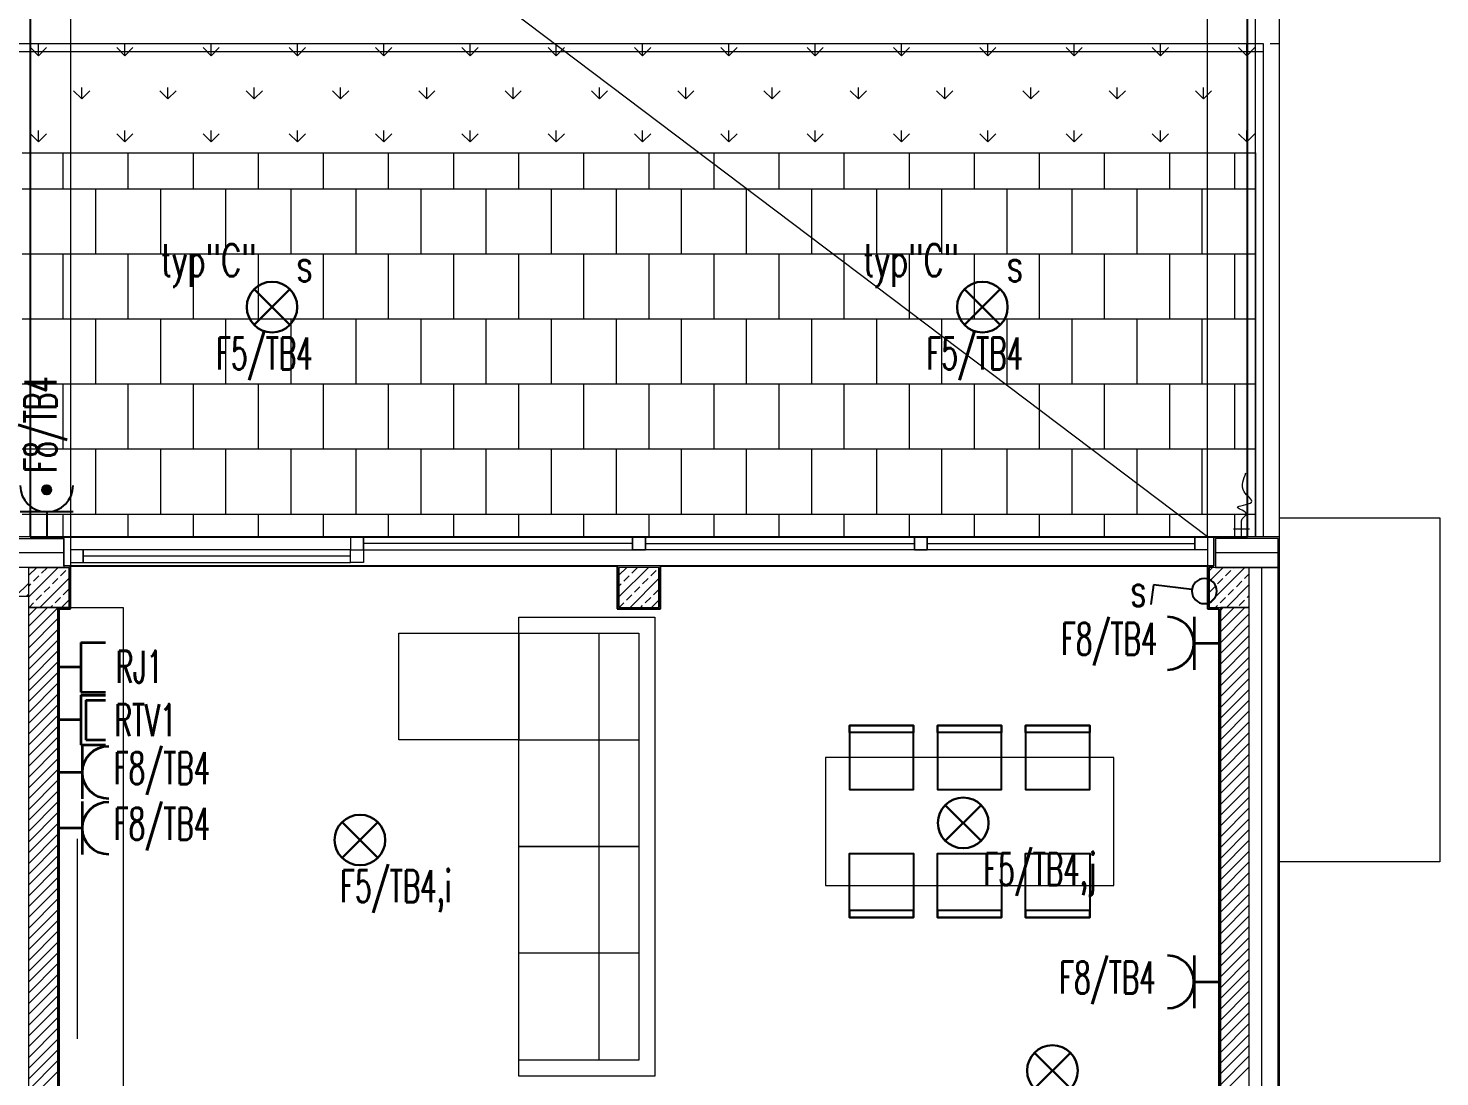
# Model space of a CAD drawing. Header units: millimetres. Extents: x 1780 to 154263, y -7240 to 17216.
# Drawn here: x 72436 to 73318, y 3969 to 4624 of the extents above; entities that cross this region are included whole.
import ezdxf
from ezdxf.enums import TextEntityAlignment as Align

# ---------------------------------------------------------------- set-up
doc = ezdxf.new("R2010")
doc.units = ezdxf.units.MM
doc.linetypes.add('ACAD_ISO03W100', pattern=[30, 12, -18])
for name, color, linetype, lineweight in [('2d_SX_aranżacja niedrukowana', 191, 'Continuous', 5), ('2d_SX_gruba przekroje', 90, 'Continuous', 20), ('2d_SX_instalacje szkic - woda', 140, 'Continuous', 5), ('2d_SX_oznaczenia', 40, 'Continuous', 0), ('2d_SX_stolarka okienna', 5, 'Continuous', 5), ('2d_SX_szraf', 251, 'Continuous', 0), ('2d_SX_warstwy', 181, 'Continuous', 9), ('2d_SX_widok', 10, 'Continuous', 9)]:
    doc.layers.add(name, color=color, linetype=linetype, lineweight=lineweight)
doc.layers.add('2d_SX_powierzchnia', color=251, linetype='Continuous', plot=False)
doc.layers.add('2d_SX_PZT_50% pow biol czynna', color=7, linetype='Continuous', lineweight=9, true_color=0x328217)
doc.layers.add('2d_SX_rewizja 18 września', color=210, linetype='Continuous')
doc.layers.add('60 instalacje elektryka', color=10, linetype='Continuous')
doc.styles.add('OPIS', font='simplex.shx', dxfattribs={"width": 0.7, "height": 4})
doc.styles.add('superhelix light', font='')
doc.styles.get('superhelix light').set_extended_font_data('Bahnschrift Light')
doc.linetypes.add('ZIGZAG', pattern='A,0.00254,-5.08,[131,ltypeshp.shx,S=5.08,R=0,X=-5.08,Y=0],-10.16,[131,ltypeshp.shx,S=5.08,R=180,X=5.08,Y=0],-5.08', length=20.32254)

# ---------------------------------------------------------------- blocks, each defined once
blk = doc.blocks.new('PDKLD 1 A')
at = {"color": 8}
for points in [[(78181.45, -13603.7), (78181.45, -13643.7), (78221.45, -13643.7), (78221.45, -13603.7)], [(78221.45, -13603.7), (78221.45, -13608.14), (78181.45, -13608.14), (78181.45, -13603.7), (78181.45, -13603.7)], [(78236.45, -13603.7), (78236.45, -13643.7), (78276.45, -13643.7), (78276.45, -13603.7)], [(78276.45, -13603.7), (78276.45, -13608.14), (78236.45, -13608.14), (78236.45, -13603.7), (78236.45, -13603.7)], [(78291.45, -13603.7), (78291.45, -13643.7), (78331.45, -13643.7), (78331.45, -13603.7)], [(78331.45, -13603.7), (78331.45, -13608.14), (78291.45, -13608.14), (78291.45, -13603.7), (78291.45, -13603.7)], [(78181.45, -13723.7), (78181.45, -13683.7), (78221.45, -13683.7), (78221.45, -13723.7)], [(78236.45, -13723.7), (78236.45, -13683.7), (78276.45, -13683.7), (78276.45, -13723.7)], [(78291.45, -13723.7), (78291.45, -13683.7), (78331.45, -13683.7), (78331.45, -13723.7)], [(78221.45, -13723.7), (78221.45, -13719.25), (78181.45, -13719.25), (78181.45, -13723.7), (78181.45, -13723.7)], [(78276.45, -13723.7), (78276.45, -13719.25), (78236.45, -13719.25), (78236.45, -13723.7), (78236.45, -13723.7)], [(78331.45, -13723.7), (78331.45, -13719.25), (78291.45, -13719.25), (78291.45, -13723.7), (78291.45, -13723.7)]]:
    blk.add_lwpolyline(points, close=True, dxfattribs=at)
at = {"layer": '2d_SX_aranżacja niedrukowana', "color": 8}
for p, q in [((77688.02, -13938.96), (77688.02, -13529.96)), ((77688.02, -13529.96), (77728.02, -13529.96)), ((77728.02, -13529.96), (77728.02, -13938.96)), ((77975.02, -13822.71), (77975.02, -13536.05)), ((77975.02, -13536.05), (78060.02, -13536.05)), ((78060.02, -13536.05), (78060.02, -13822.71)), ((77900.02, -13612.71), (77900.02, -13546.05)), ((77900.02, -13546.05), (77975.02, -13546.05)), ((77975.02, -13546.05), (77975.02, -13612.71)), ((77975.02, -13546.05), (78025.02, -13546.05)), ((77975.02, -13679.38), (77975.02, -13546.05)), ((77975.02, -13546.05), (78050.02, -13546.05)), ((77975.02, -13812.71), (77975.02, -13546.05)), ((77975.02, -13546.05), (78050.02, -13546.05)), ((78025.02, -13546.05), (78025.02, -13812.71)), ((78050.02, -13546.05), (78050.02, -13679.38)), ((78050.02, -13546.05), (78050.02, -13812.71)), ((77975.02, -13612.71), (77900.02, -13612.71)), ((77975.02, -13679.38), (77975.02, -13612.71)), ((77975.02, -13612.71), (78050.02, -13612.71)), ((78050.02, -13612.71), (78050.02, -13679.38)), ((78346.45, -13623.7), (78166.45, -13623.7)), ((78166.45, -13623.7), (78166.45, -13703.7)), ((78346.45, -13703.7), (78346.45, -13623.7)), ((77699.26, -13674.52), (77699.26, -13799.41)), ((78050.02, -13679.38), (77975.02, -13679.38)), ((78050.02, -13679.38), (77975.02, -13679.38)), ((77975.02, -13746.05), (77975.02, -13679.38)), ((77975.02, -13679.38), (78050.02, -13679.38)), ((78050.02, -13679.38), (78050.02, -13746.05)), ((78166.45, -13703.7), (78346.45, -13703.7)), ((78050.02, -13746.05), (77975.02, -13746.05)), ((78050.02, -13812.71), (77975.02, -13812.71)), ((78060.02, -13822.71), (77975.02, -13822.71))]:
    blk.add_line(p, q, dxfattribs=at)
at = {"layer": '2d_SX_gruba przekroje', "color": 8}
for p, q in [((77691.02, -13485.96), (77608.02, -13485.96)), ((77691.02, -13503.96), (77691.02, -13485.96)), ((78450.02, -13485.96), (78409.02, -13485.96)), ((78409.02, -13485.96), (78409.02, -13503.96)), ((78450.02, -14276.96), (78450.02, -13485.96)), ((77691.02, -13503.96), (77695.02, -13503.96)), ((77695.02, -13503.96), (77695.02, -13530.96)), ((78063.52, -13503.96), (78036.52, -13503.96)), ((78036.52, -13503.96), (78036.52, -13530.96)), ((78063.52, -13530.96), (78063.52, -13503.96)), ((78409.02, -13503.96), (78405.02, -13503.96)), ((78405.02, -13503.96), (78405.02, -13530.96)), ((77695.02, -13530.96), (77688.02, -13530.96)), ((77688.02, -13530.96), (77688.02, -14219.96)), ((78036.52, -13530.96), (78063.52, -13530.96)), ((78405.02, -13530.96), (78412.02, -13530.96)), ((78412.02, -13530.96), (78412.02, -14238.96))]:
    blk.add_line(p, q, dxfattribs=at)
at = {"layer": '2d_SX_instalacje szkic - woda', "color": 8}
for p, q in [((78421.19, -13480.96), (78431.19, -13480.96)), ((78426.19, -13485.96), (78426.19, -13475.96))]:
    blk.add_line(p, q, dxfattribs=at)
at = {"layer": '2d_SX_instalacje szkic - woda', "color": 8, "start_tangent": (-0.020138, 0.999797), "end_tangent": (0.22984, 0.973228)}
blk.add_spline([(78426.19, -13475.96), (78429.25, -13471.58), (78423.74, -13467.59), (78432.42, -13464.29), (78427.87, -13457.68), (78428.84, -13445.98)], degree=3, dxfattribs=at)
at = {"layer": '2d_SX_powierzchnia', "color": 8}
for p, q in [((77670.02, -12899.96), (77670.02, -13485.96)), ((78430.02, -13485.96), (78430.02, -12899.96)), ((77670.02, -13485.96), (78430.02, -13485.96)), ((77695.02, -13530.96), (77695.02, -13503.96)), ((77695.02, -13503.96), (78036.52, -13503.96)), ((78036.52, -13503.96), (78036.52, -13530.96)), ((78063.52, -13530.96), (78063.52, -13503.96)), ((78063.52, -13503.96), (78405.02, -13503.96)), ((78405.02, -13503.96), (78405.02, -13530.96)), ((77688.02, -14218.96), (77688.02, -13530.96)), ((77688.02, -13530.96), (77695.02, -13530.96)), ((78036.52, -13530.96), (78063.52, -13530.96)), ((78405.02, -13530.96), (78412.02, -13530.96)), ((78412.02, -13530.96), (78412.02, -13874.96))]:
    blk.add_line(p, q, dxfattribs=at)
at = {"layer": '2d_SX_PZT_50% pow biol czynna', "color": 8}
for p, q in [((78435.02, -13245.96), (78435.02, -12894.96)), ((77665.02, -13245.96), (78435.02, -13245.96))]:
    blk.add_line(p, q, dxfattribs=at)
at = {"layer": '2d_SX_stolarka okienna', "color": 8}
for p, q in [((77691.02, -13503.96), (77691.02, -13485.96)), ((77691.02, -13485.96), (77695.02, -13485.96)), ((77691.02, -13485.96), (78409.02, -13485.96)), ((77691.02, -13503.96), (77691.02, -13485.96)), ((77695.02, -13485.96), (77695.02, -13503.96)), ((77878.02, -13485.96), (77870.02, -13485.96)), ((77870.02, -13485.96), (77870.02, -13493.96)), ((77878.02, -13493.96), (77878.02, -13485.96)), ((78046.02, -13485.96), (77878.02, -13485.96)), ((77878.02, -13485.96), (77878.02, -13493.96)), ((78046.02, -13489.96), (77878.02, -13489.96)), ((78046.02, -13493.96), (78046.02, -13485.96)), ((78046.02, -13485.96), (78054.02, -13485.96)), ((78046.02, -13493.96), (78046.02, -13485.96)), ((78054.02, -13485.96), (78046.02, -13485.96)), ((78046.02, -13485.96), (78046.02, -13493.96)), ((78054.02, -13485.96), (78054.02, -13493.96)), ((78054.02, -13493.96), (78054.02, -13485.96)), ((78054.02, -13493.96), (78054.02, -13485.96)), ((78054.02, -13485.96), (78222.02, -13485.96)), ((78054.02, -13489.96), (78222.02, -13489.96)), ((78230.02, -13485.96), (78222.02, -13485.96)), ((78222.02, -13485.96), (78222.02, -13493.96)), ((78222.02, -13493.96), (78222.02, -13485.96)), ((78222.02, -13485.96), (78230.02, -13485.96)), ((78222.02, -13485.96), (78222.02, -13493.96)), ((78230.02, -13493.96), (78230.02, -13485.96)), ((78230.02, -13493.96), (78230.02, -13485.96)), ((78230.02, -13485.96), (78397.02, -13485.96)), ((78230.02, -13485.96), (78230.02, -13493.96)), ((78230.02, -13489.96), (78397.02, -13489.96)), ((78397.02, -13493.96), (78397.02, -13485.96)), ((78397.02, -13485.96), (78405.02, -13485.96)), ((78397.02, -13485.96), (78397.02, -13493.96)), ((78405.02, -13485.96), (78405.02, -13503.96)), ((78409.02, -13485.96), (78405.02, -13485.96)), ((78405.02, -13485.96), (78405.02, -13493.96)), ((78409.02, -13503.96), (78409.02, -13485.96)), ((78409.02, -13485.96), (78409.02, -13503.96)), ((77703.02, -13493.96), (77695.02, -13493.96)), ((77695.02, -13493.96), (77695.02, -13501.96)), ((77703.02, -13501.96), (77703.02, -13493.96)), ((77870.02, -13493.96), (77703.02, -13493.96)), ((77703.02, -13493.96), (77703.02, -13501.96)), ((77870.02, -13497.96), (77703.02, -13497.96)), ((77870.02, -13501.96), (77870.02, -13493.96)), ((77870.02, -13493.96), (77878.02, -13493.96)), ((77870.02, -13501.96), (77870.02, -13493.96)), ((77870.02, -13493.96), (77878.02, -13493.96)), ((77870.02, -13493.96), (77870.02, -13493.96)), ((77878.02, -13493.96), (77878.02, -13501.96)), ((77878.02, -13493.96), (78046.02, -13493.96)), ((78054.02, -13493.96), (78046.02, -13493.96)), ((78046.02, -13493.96), (78054.02, -13493.96)), ((78046.02, -13493.96), (78046.02, -13493.96)), ((78054.02, -13493.96), (78054.02, -13493.96)), ((78222.02, -13493.96), (78054.02, -13493.96)), ((78222.02, -13493.96), (78230.02, -13493.96)), ((78222.02, -13493.96), (78222.02, -13493.96)), ((78230.02, -13493.96), (78222.02, -13493.96)), ((78397.02, -13493.96), (78230.02, -13493.96)), ((78230.02, -13493.96), (78230.02, -13493.96)), ((78405.02, -13493.96), (78397.02, -13493.96)), ((78405.02, -13493.96), (78405.02, -13493.96)), ((77695.02, -13503.96), (77691.02, -13503.96)), ((78409.02, -13503.96), (77691.02, -13503.96)), ((77695.02, -13501.96), (77703.02, -13501.96)), ((77695.02, -13501.96), (77695.02, -13501.96)), ((77703.02, -13501.96), (77870.02, -13501.96)), ((77878.02, -13501.96), (77870.02, -13501.96)), ((77878.02, -13501.96), (77878.02, -13501.96)), ((78405.02, -13503.96), (78409.02, -13503.96))]:
    blk.add_line(p, q, dxfattribs=at)
at = {"layer": '2d_SX_szraf', "color": 8}
for p, q in [((77695.02, -12924.96), (77695.02, -13485.96)), ((78405.02, -13485.96), (78405.02, -12924.96)), ((78405.02, -13485.96), (77795.02, -13024.96))]:
    blk.add_line(p, q, dxfattribs=at)
at = {"layer": '2d_SX_szraf', "color": 8, "linetype": 'Continuous'}
for p, q in [((77675.14, -13185.33), (77670.09, -13180.28)), ((77675.14, -13185.33), (77675.14, -13178.18)), ((77675.14, -13185.33), (77680.19, -13180.28)), ((77729.02, -13185.33), (77723.97, -13180.28)), ((77729.02, -13185.33), (77729.02, -13178.18)), ((77729.02, -13185.33), (77734.07, -13180.28)), ((77782.9, -13185.33), (77777.85, -13180.28)), ((77782.9, -13185.33), (77782.9, -13178.18)), ((77782.9, -13185.33), (77787.95, -13180.28)), ((77836.78, -13185.33), (77831.73, -13180.28)), ((77836.78, -13185.33), (77836.78, -13178.18)), ((77836.78, -13185.33), (77841.84, -13180.28)), ((77890.67, -13185.33), (77885.61, -13180.28)), ((77890.67, -13185.33), (77890.67, -13178.18)), ((77890.67, -13185.33), (77895.72, -13180.28)), ((77944.55, -13185.33), (77939.5, -13180.28)), ((77944.55, -13185.33), (77944.55, -13178.18)), ((77944.55, -13185.33), (77949.6, -13180.28)), ((77998.43, -13185.33), (77993.38, -13180.28)), ((77998.43, -13185.33), (77998.43, -13178.18)), ((77998.43, -13185.33), (78003.48, -13180.28)), ((78052.31, -13185.33), (78047.26, -13180.28)), ((78052.31, -13185.33), (78052.31, -13178.18)), ((78052.31, -13185.33), (78057.36, -13180.28)), ((78106.19, -13185.33), (78101.14, -13180.28)), ((78106.19, -13185.33), (78106.19, -13178.18)), ((78106.19, -13185.33), (78111.24, -13180.28)), ((78160.07, -13185.33), (78155.02, -13180.28)), ((78160.07, -13185.33), (78160.07, -13178.18)), ((78160.07, -13185.33), (78165.12, -13180.28)), ((78213.96, -13185.33), (78208.9, -13180.28)), ((78213.96, -13185.33), (78213.96, -13178.18)), ((78213.96, -13185.33), (78219.01, -13180.28)), ((78267.84, -13185.33), (78262.79, -13180.28)), ((78267.84, -13185.33), (78267.84, -13178.18)), ((78267.84, -13185.33), (78272.89, -13180.28)), ((78321.72, -13185.33), (78316.67, -13180.28)), ((78321.72, -13185.33), (78321.72, -13178.18)), ((78321.72, -13185.33), (78326.77, -13180.28)), ((78375.6, -13185.33), (78370.55, -13180.28)), ((78375.6, -13185.33), (78375.6, -13178.18)), ((78375.6, -13185.33), (78380.65, -13180.28)), ((78429.48, -13185.33), (78424.43, -13180.28)), ((78429.48, -13185.33), (78429.48, -13178.18)), ((78429.48, -13185.33), (78434.53, -13180.28)), ((77702.08, -13212.27), (77697.03, -13207.22)), ((77702.08, -13212.27), (77702.08, -13205.12)), ((77702.08, -13212.27), (77707.13, -13207.22)), ((77755.96, -13212.27), (77750.91, -13207.22)), ((77755.96, -13212.27), (77755.96, -13205.12)), ((77755.96, -13212.27), (77761.01, -13207.22)), ((77809.84, -13212.27), (77804.79, -13207.22)), ((77809.84, -13212.27), (77809.84, -13205.12)), ((77809.84, -13212.27), (77814.89, -13207.22)), ((77863.73, -13212.27), (77858.67, -13207.22)), ((77863.73, -13212.27), (77863.73, -13205.12)), ((77863.73, -13212.27), (77868.78, -13207.22)), ((77917.61, -13212.27), (77912.56, -13207.22)), ((77917.61, -13212.27), (77917.61, -13205.12)), ((77917.61, -13212.27), (77922.66, -13207.22)), ((77971.49, -13212.27), (77966.44, -13207.22)), ((77971.49, -13212.27), (77971.49, -13205.12)), ((77971.49, -13212.27), (77976.54, -13207.22)), ((78025.37, -13212.27), (78020.32, -13207.22)), ((78025.37, -13212.27), (78025.37, -13205.12)), ((78025.37, -13212.27), (78030.42, -13207.22)), ((78079.25, -13212.27), (78074.2, -13207.22)), ((78079.25, -13212.27), (78079.25, -13205.12)), ((78079.25, -13212.27), (78084.3, -13207.22)), ((78133.13, -13212.27), (78128.08, -13207.22)), ((78133.13, -13212.27), (78133.13, -13205.12)), ((78133.13, -13212.27), (78138.18, -13207.22)), ((78187.01, -13212.27), (78181.96, -13207.22)), ((78187.01, -13212.27), (78187.01, -13205.12)), ((78187.01, -13212.27), (78192.07, -13207.22)), ((78240.9, -13212.27), (78235.84, -13207.22)), ((78240.9, -13212.27), (78240.9, -13205.12)), ((78240.9, -13212.27), (78245.95, -13207.22)), ((78294.78, -13212.27), (78289.73, -13207.22)), ((78294.78, -13212.27), (78294.78, -13205.12)), ((78294.78, -13212.27), (78299.83, -13207.22)), ((78348.66, -13212.27), (78343.61, -13207.22)), ((78348.66, -13212.27), (78348.66, -13205.12)), ((78348.66, -13212.27), (78353.71, -13207.22)), ((78402.54, -13212.27), (78397.49, -13207.22)), ((78402.54, -13212.27), (78402.54, -13205.12)), ((78402.54, -13212.27), (78407.59, -13207.22)), ((77675.14, -13239.21), (77670.09, -13234.16)), ((77675.14, -13239.21), (77675.14, -13232.07)), ((77675.14, -13239.21), (77680.19, -13234.16)), ((77729.02, -13239.21), (77723.97, -13234.16)), ((77729.02, -13239.21), (77729.02, -13232.07)), ((77729.02, -13239.21), (77734.07, -13234.16)), ((77782.9, -13239.21), (77777.85, -13234.16)), ((77782.9, -13239.21), (77782.9, -13232.07)), ((77782.9, -13239.21), (77787.95, -13234.16)), ((77836.78, -13239.21), (77831.73, -13234.16)), ((77836.78, -13239.21), (77836.78, -13232.07)), ((77836.78, -13239.21), (77841.84, -13234.16)), ((77890.67, -13239.21), (77885.61, -13234.16)), ((77890.67, -13239.21), (77890.67, -13232.07)), ((77890.67, -13239.21), (77895.72, -13234.16)), ((77944.55, -13239.21), (77939.5, -13234.16)), ((77944.55, -13239.21), (77944.55, -13232.07)), ((77944.55, -13239.21), (77949.6, -13234.16)), ((77998.43, -13239.21), (77993.38, -13234.16)), ((77998.43, -13239.21), (77998.43, -13232.07)), ((77998.43, -13239.21), (78003.48, -13234.16)), ((78052.31, -13239.21), (78047.26, -13234.16)), ((78052.31, -13239.21), (78052.31, -13232.07)), ((78052.31, -13239.21), (78057.36, -13234.16)), ((78106.19, -13239.21), (78101.14, -13234.16)), ((78106.19, -13239.21), (78106.19, -13232.07)), ((78106.19, -13239.21), (78111.24, -13234.16)), ((78160.07, -13239.21), (78155.02, -13234.16)), ((78160.07, -13239.21), (78160.07, -13232.07)), ((78160.07, -13239.21), (78165.12, -13234.16)), ((78213.96, -13239.21), (78208.9, -13234.16)), ((78213.96, -13239.21), (78213.96, -13232.07)), ((78213.96, -13239.21), (78219.01, -13234.16)), ((78267.84, -13239.21), (78262.79, -13234.16)), ((78267.84, -13239.21), (78267.84, -13232.07)), ((78267.84, -13239.21), (78272.89, -13234.16)), ((78321.72, -13239.21), (78316.67, -13234.16)), ((78321.72, -13239.21), (78321.72, -13232.07)), ((78321.72, -13239.21), (78326.77, -13234.16)), ((78375.6, -13239.21), (78370.55, -13234.16)), ((78375.6, -13239.21), (78375.6, -13232.07)), ((78375.6, -13239.21), (78380.65, -13234.16)), ((78429.48, -13239.21), (78424.43, -13234.16)), ((78429.48, -13239.21), (78429.48, -13232.07)), ((78429.48, -13239.21), (78434.53, -13234.16)), ((77690.54, -13268.44), (77690.54, -13245.96)), ((77731.18, -13268.44), (77731.18, -13245.96)), ((77771.82, -13268.44), (77771.82, -13245.96)), ((77812.46, -13268.44), (77812.46, -13245.96)), ((77853.1, -13268.44), (77853.1, -13245.96)), ((77893.74, -13268.44), (77893.74, -13245.96)), ((77934.38, -13268.44), (77934.38, -13245.96)), ((77975.02, -13268.44), (77975.02, -13245.96)), ((78015.66, -13268.44), (78015.66, -13245.96)), ((78056.3, -13268.44), (78056.3, -13245.96)), ((78096.94, -13268.44), (78096.94, -13245.96)), ((78137.58, -13268.44), (78137.58, -13245.96)), ((78178.22, -13268.44), (78178.22, -13245.96)), ((78218.86, -13268.44), (78218.86, -13245.96)), ((78259.5, -13268.44), (78259.5, -13245.96)), ((78300.14, -13268.44), (78300.14, -13245.96)), ((78340.78, -13268.44), (78340.78, -13245.96)), ((78381.42, -13268.44), (78381.42, -13245.96)), ((78422.06, -13268.44), (78422.06, -13245.96)), ((77665.02, -13268.44), (78435.02, -13268.44)), ((77670.22, -13309.08), (77670.22, -13268.44)), ((77710.86, -13309.08), (77710.86, -13268.44)), ((77751.5, -13309.08), (77751.5, -13268.44)), ((77792.14, -13309.08), (77792.14, -13268.44)), ((77832.78, -13309.08), (77832.78, -13268.44)), ((77873.42, -13309.08), (77873.42, -13268.44)), ((77914.06, -13309.08), (77914.06, -13268.44)), ((77954.7, -13309.08), (77954.7, -13268.44)), ((77995.34, -13309.08), (77995.34, -13268.44)), ((78035.98, -13309.08), (78035.98, -13268.44)), ((78076.62, -13309.08), (78076.62, -13268.44)), ((78117.26, -13309.08), (78117.26, -13268.44)), ((78157.9, -13309.08), (78157.9, -13268.44)), ((78198.54, -13309.08), (78198.54, -13268.44)), ((78239.18, -13309.08), (78239.18, -13268.44)), ((78279.82, -13309.08), (78279.82, -13268.44)), ((78320.46, -13309.08), (78320.46, -13268.44)), ((78361.1, -13309.08), (78361.1, -13268.44)), ((78401.74, -13309.08), (78401.74, -13268.44)), ((77665.02, -13309.08), (78435.02, -13309.08)), ((77690.54, -13349.72), (77690.54, -13309.08)), ((77731.18, -13349.72), (77731.18, -13309.08)), ((77771.82, -13349.72), (77771.82, -13309.08)), ((77812.46, -13349.72), (77812.46, -13309.08)), ((77853.1, -13349.72), (77853.1, -13309.08)), ((77893.74, -13349.72), (77893.74, -13309.08)), ((77934.38, -13349.72), (77934.38, -13309.08)), ((77975.02, -13349.72), (77975.02, -13309.08)), ((78015.66, -13349.72), (78015.66, -13309.08)), ((78056.3, -13349.72), (78056.3, -13309.08)), ((78096.94, -13349.72), (78096.94, -13309.08)), ((78137.58, -13349.72), (78137.58, -13309.08)), ((78178.22, -13349.72), (78178.22, -13309.08)), ((78218.86, -13349.72), (78218.86, -13309.08)), ((78259.5, -13349.72), (78259.5, -13309.08)), ((78300.14, -13349.72), (78300.14, -13309.08)), ((78340.78, -13349.72), (78340.78, -13309.08)), ((78381.42, -13349.72), (78381.42, -13309.08)), ((78422.06, -13349.72), (78422.06, -13309.08)), ((77665.02, -13349.72), (78435.02, -13349.72)), ((77670.22, -13390.36), (77670.22, -13349.72)), ((77710.86, -13390.36), (77710.86, -13349.72)), ((77751.5, -13390.36), (77751.5, -13349.72)), ((77792.14, -13390.36), (77792.14, -13349.72)), ((77832.78, -13390.36), (77832.78, -13349.72)), ((77873.42, -13390.36), (77873.42, -13349.72)), ((77914.06, -13390.36), (77914.06, -13349.72)), ((77954.7, -13390.36), (77954.7, -13349.72)), ((77995.34, -13390.36), (77995.34, -13349.72)), ((78035.98, -13390.36), (78035.98, -13349.72)), ((78076.62, -13390.36), (78076.62, -13349.72)), ((78117.26, -13390.36), (78117.26, -13349.72)), ((78157.9, -13390.36), (78157.9, -13349.72)), ((78198.54, -13390.36), (78198.54, -13349.72)), ((78239.18, -13390.36), (78239.18, -13349.72)), ((78279.82, -13390.36), (78279.82, -13349.72)), ((78320.46, -13390.36), (78320.46, -13349.72)), ((78361.1, -13390.36), (78361.1, -13349.72)), ((78401.74, -13390.36), (78401.74, -13349.72)), ((77665.02, -13390.36), (78435.02, -13390.36)), ((77690.54, -13431), (77690.54, -13390.36)), ((77731.18, -13431), (77731.18, -13390.36)), ((77771.82, -13431), (77771.82, -13390.36)), ((77812.46, -13431), (77812.46, -13390.36)), ((77853.1, -13431), (77853.1, -13390.36)), ((77893.74, -13431), (77893.74, -13390.36)), ((77934.38, -13431), (77934.38, -13390.36)), ((77975.02, -13431), (77975.02, -13390.36)), ((78015.66, -13431), (78015.66, -13390.36)), ((78056.3, -13431), (78056.3, -13390.36)), ((78096.94, -13431), (78096.94, -13390.36)), ((78137.58, -13431), (78137.58, -13390.36)), ((78178.22, -13431), (78178.22, -13390.36)), ((78218.86, -13431), (78218.86, -13390.36)), ((78259.5, -13431), (78259.5, -13390.36)), ((78300.14, -13431), (78300.14, -13390.36)), ((78340.78, -13431), (78340.78, -13390.36)), ((78381.42, -13431), (78381.42, -13390.36)), ((78422.06, -13431), (78422.06, -13390.36)), ((77665.02, -13431), (78435.02, -13431)), ((77670.22, -13471.64), (77670.22, -13431)), ((77710.86, -13471.64), (77710.86, -13431)), ((77751.5, -13471.64), (77751.5, -13431)), ((77792.14, -13471.64), (77792.14, -13431)), ((77832.78, -13471.64), (77832.78, -13431)), ((77873.42, -13471.64), (77873.42, -13431)), ((77914.06, -13471.64), (77914.06, -13431)), ((77954.7, -13471.64), (77954.7, -13431)), ((77995.34, -13471.64), (77995.34, -13431)), ((78035.98, -13471.64), (78035.98, -13431)), ((78076.62, -13471.64), (78076.62, -13431)), ((78117.26, -13471.64), (78117.26, -13431)), ((78157.9, -13471.64), (78157.9, -13431)), ((78198.54, -13471.64), (78198.54, -13431)), ((78239.18, -13471.64), (78239.18, -13431)), ((78279.82, -13471.64), (78279.82, -13431)), ((78320.46, -13471.64), (78320.46, -13431)), ((78361.1, -13471.64), (78361.1, -13431)), ((78401.74, -13471.64), (78401.74, -13431)), ((77665.02, -13471.64), (78435.02, -13471.64)), ((77690.54, -13485.96), (77690.54, -13471.64)), ((77731.18, -13485.96), (77731.18, -13471.64)), ((77771.82, -13485.96), (77771.82, -13471.64)), ((77812.46, -13485.96), (77812.46, -13471.64)), ((77853.1, -13485.96), (77853.1, -13471.64)), ((77893.74, -13485.96), (77893.74, -13471.64)), ((77934.38, -13485.96), (77934.38, -13471.64)), ((77975.02, -13485.96), (77975.02, -13471.64)), ((78015.66, -13485.96), (78015.66, -13471.64)), ((78056.3, -13485.96), (78056.3, -13471.64)), ((78096.94, -13485.96), (78096.94, -13471.64)), ((78137.58, -13485.96), (78137.58, -13471.64)), ((78178.22, -13485.96), (78178.22, -13471.64)), ((78218.86, -13485.96), (78218.86, -13471.64)), ((78259.5, -13485.96), (78259.5, -13471.64)), ((78300.14, -13485.96), (78300.14, -13471.64)), ((78340.78, -13485.96), (78340.78, -13471.64)), ((78381.42, -13485.96), (78381.42, -13471.64)), ((78422.06, -13485.96), (78422.06, -13471.64)), ((77669.02, -13509.94), (77673.99, -13504.96)), ((77669.02, -13523.41), (77687.46, -13504.96)), ((77672.02, -13513.67), (77675.39, -13510.3)), ((77677.08, -13508.62), (77680.44, -13505.25)), ((77688.86, -13510.3), (77692.23, -13506.93)), ((77693.91, -13505.25), (77694.02, -13505.15)), ((78037.52, -13509.94), (78042.49, -13504.96)), ((78037.52, -13523.41), (78055.96, -13504.96)), ((78040.52, -13513.67), (78043.89, -13510.3)), ((78045.58, -13508.62), (78048.94, -13505.25)), ((78057.36, -13510.3), (78060.73, -13506.93)), ((78062.41, -13505.25), (78062.52, -13505.15)), ((78406.02, -13513.81), (78414.86, -13504.96)), ((78406.02, -13527.28), (78428.33, -13504.96)), ((78406.02, -13507.08), (78407.84, -13505.25)), ((78416.26, -13510.3), (78419.63, -13506.93)), ((78421.31, -13505.25), (78421.6, -13504.96)), ((78428.05, -13511.98), (78431.02, -13509.02)), ((77660.79, -13522.96), (77669.02, -13514.74)), ((77669.02, -13516.68), (77670.34, -13515.35)), ((77675.93, -13529.96), (77694.02, -13511.88)), ((77678.76, -13520.4), (77682.13, -13517.04)), ((77683.81, -13515.35), (77687.18, -13511.98)), ((77690.55, -13522.09), (77693.91, -13518.72)), ((78037.52, -13516.68), (78038.84, -13515.35)), ((78044.43, -13529.96), (78062.52, -13511.88)), ((78047.26, -13520.4), (78050.63, -13517.04)), ((78052.31, -13515.35), (78055.68, -13511.98)), ((78059.05, -13522.09), (78062.41, -13518.72)), ((78406.16, -13520.4), (78409.53, -13517.04)), ((78411.21, -13515.35), (78414.58, -13511.98)), ((78416.8, -13529.96), (78431.02, -13515.75)), ((78417.95, -13522.09), (78421.31, -13518.72)), ((78423, -13517.04), (78426.37, -13513.67)), ((77667.53, -13522.96), (77669.02, -13521.48)), ((77669.2, -13529.96), (77672.02, -13527.14)), ((77673.71, -13525.45), (77677.08, -13522.09)), ((77685.49, -13527.14), (77688.86, -13523.77)), ((77689.4, -13529.96), (77694.02, -13525.35)), ((78037.7, -13529.96), (78040.52, -13527.14)), ((78042.21, -13525.45), (78045.58, -13522.09)), ((78053.99, -13527.14), (78057.36, -13523.77)), ((78057.9, -13529.96), (78062.52, -13525.35)), ((78412.89, -13527.14), (78416.26, -13523.77)), ((78424.68, -13528.82), (78428.05, -13525.45)), ((78429.73, -13523.77), (78431.02, -13522.49)), ((77669.02, -13534.95), (77674, -13529.96)), ((77669.02, -13541.68), (77680.73, -13529.96)), ((77669.02, -13548.42), (77687.02, -13530.42)), ((77682.67, -13529.96), (77683.81, -13528.82)), ((78051.17, -13529.96), (78052.31, -13528.82)), ((78410.07, -13529.96), (78411.21, -13528.82)), ((78413.02, -13531.82), (78414.87, -13529.96)), ((78413.02, -13538.55), (78421.6, -13529.96)), ((78413.02, -13545.29), (78428.34, -13529.96)), ((78413.02, -13552.02), (78431.02, -13534.02)), ((78430.27, -13529.96), (78431.02, -13529.22)), ((77669.02, -13555.15), (77687.02, -13537.15)), ((77669.02, -13561.89), (77687.02, -13543.89)), ((78413.02, -13558.76), (78431.02, -13540.76)), ((77669.02, -13568.62), (77687.02, -13550.62)), ((78413.02, -13565.49), (78431.02, -13547.49)), ((78413.02, -13572.23), (78431.02, -13554.23)), ((77669.02, -13575.36), (77687.02, -13557.36)), ((78413.02, -13578.96), (78431.02, -13560.96)), ((77669.02, -13582.09), (77687.02, -13564.09)), ((77669.02, -13588.83), (77687.02, -13570.83)), ((78413.02, -13585.7), (78431.02, -13567.7)), ((77669.02, -13595.56), (77687.02, -13577.56)), ((78413.02, -13592.43), (78431.02, -13574.43)), ((77669.02, -13602.3), (77687.02, -13584.3)), ((78413.02, -13599.17), (78431.02, -13581.17)), ((78413.02, -13605.9), (78431.02, -13587.9)), ((77669.02, -13609.03), (77687.02, -13591.03)), ((77669.02, -13615.77), (77687.02, -13597.77)), ((78413.02, -13612.64), (78431.02, -13594.64)), ((77669.02, -13622.5), (77687.02, -13604.5)), ((78413.02, -13619.37), (78431.02, -13601.37)), ((77669.02, -13629.24), (77687.02, -13611.24)), ((78413.02, -13626.11), (78431.02, -13608.11)), ((78413.02, -13632.85), (78431.02, -13614.85)), ((77669.02, -13635.97), (77687.02, -13617.97)), ((77669.02, -13642.71), (77687.02, -13624.71)), ((78413.02, -13639.58), (78431.02, -13621.58)), ((77669.02, -13649.44), (77687.02, -13631.44)), ((78413.02, -13646.32), (78431.02, -13628.32)), ((77669.02, -13656.18), (77687.02, -13638.18)), ((78413.02, -13653.05), (78431.02, -13635.05)), ((78413.02, -13659.79), (78431.02, -13641.79)), ((77669.02, -13662.91), (77687.02, -13644.91)), ((78413.02, -13666.52), (78431.02, -13648.52)), ((77669.02, -13669.65), (77687.02, -13651.65)), ((77669.02, -13676.39), (77687.02, -13658.39)), ((78413.02, -13673.26), (78431.02, -13655.26)), ((77669.02, -13683.12), (77687.02, -13665.12)), ((78413.02, -13679.99), (78431.02, -13661.99)), ((78413.02, -13686.73), (78431.02, -13668.73)), ((77669.02, -13689.86), (77687.02, -13671.86)), ((78413.02, -13693.46), (78431.02, -13675.46)), ((77669.02, -13696.59), (77687.02, -13678.59)), ((77669.02, -13703.33), (77687.02, -13685.33)), ((78413.02, -13700.2), (78431.02, -13682.2)), ((77669.02, -13710.06), (77687.02, -13692.06)), ((78413.02, -13706.93), (78431.02, -13688.93)), ((77669.02, -13716.8), (77687.02, -13698.8)), ((78413.02, -13713.67), (78431.02, -13695.67)), ((78413.02, -13720.4), (78431.02, -13702.4)), ((77669.02, -13723.53), (77687.02, -13705.53)), ((77669.02, -13730.27), (77687.02, -13712.27)), ((78413.02, -13727.14), (78431.02, -13709.14)), ((77669.02, -13737), (77687.02, -13719)), ((78413.02, -13733.87), (78431.02, -13715.87)), ((77669.02, -13743.74), (77687.02, -13725.74)), ((78413.02, -13740.61), (78431.02, -13722.61)), ((78413.02, -13747.34), (78431.02, -13729.34)), ((77669.02, -13750.47), (77687.02, -13732.47)), ((77669.02, -13757.21), (77687.02, -13739.21)), ((78413.02, -13754.08), (78431.02, -13736.08)), ((77669.02, -13763.94), (77687.02, -13745.94)), ((78413.02, -13760.81), (78431.02, -13742.81)), ((77669.02, -13770.68), (77687.02, -13752.68)), ((78413.02, -13767.55), (78431.02, -13749.55)), ((78413.02, -13774.28), (78431.02, -13756.28)), ((77669.02, -13777.41), (77687.02, -13759.41)), ((78413.02, -13781.02), (78431.02, -13763.02)), ((77669.02, -13784.15), (77687.02, -13766.15)), ((77669.02, -13790.88), (77687.02, -13772.88)), ((78413.02, -13787.75), (78431.02, -13769.75)), ((77669.02, -13797.62), (77687.02, -13779.62)), ((78413.02, -13794.49), (78431.02, -13776.49)), ((78413.02, -13801.22), (78431.02, -13783.22)), ((77669.02, -13804.35), (77687.02, -13786.35)), ((78413.02, -13807.96), (78431.02, -13789.96)), ((77669.02, -13811.09), (77687.02, -13793.09)), ((77669.02, -13817.82), (77687.02, -13799.82)), ((78413.02, -13814.7), (78431.02, -13796.7)), ((77669.02, -13824.56), (77687.02, -13806.56)), ((78413.02, -13821.43), (78431.02, -13803.43)), ((77669.02, -13831.29), (77687.02, -13813.29)), ((78413.02, -13828.17), (78431.02, -13810.17)), ((78413.02, -13834.9), (78431.02, -13816.9)), ((77669.02, -13838.03), (77687.02, -13820.03))]:
    blk.add_line(p, q, dxfattribs=at)
at = {"layer": '2d_SX_szraf', "color": 8, "linetype": 'ZIGZAG'}
for p, q in [((77691.02, -13495.96), (77650.02, -13495.96)), ((78449.02, -13495.96), (78410.02, -13495.96)), ((78439.02, -14265.96), (78439.02, -13504.96))]:
    blk.add_line(p, q, dxfattribs=at)
at = {"layer": '2d_SX_warstwy', "color": 8}
for p, q in [((77650.02, -13486.96), (77691.02, -13486.96)), ((77691.02, -13486.96), (77691.02, -13504.96)), ((78447.02, -13486.96), (78410.02, -13486.96)), ((78410.02, -13486.96), (78410.02, -13504.96)), ((78449.02, -13486.96), (78447.02, -13486.96)), ((78449.02, -13504.96), (78449.02, -13486.96)), ((77669.02, -13504.96), (77609.02, -13504.96)), ((77691.02, -13504.96), (77650.02, -13504.96)), ((77669.02, -13522.96), (77669.02, -13504.96)), ((77669.02, -13504.96), (77694.02, -13504.96)), ((77669.02, -13529.96), (77669.02, -13504.96)), ((77694.02, -13504.96), (77694.02, -13529.96)), ((78062.52, -13504.96), (78037.52, -13504.96)), ((78037.52, -13504.96), (78037.52, -13529.96)), ((78062.52, -13529.96), (78062.52, -13504.96)), ((78431.02, -13504.96), (78406.02, -13504.96)), ((78406.02, -13504.96), (78406.02, -13529.96)), ((78410.02, -13504.96), (78449.02, -13504.96)), ((78431.02, -13529.96), (78431.02, -13504.96)), ((78447.02, -13504.96), (78431.02, -13504.96)), ((78449.02, -13504.96), (78447.02, -13504.96)), ((78447.02, -13504.96), (78447.02, -13504.96)), ((78449.02, -14275.96), (78449.02, -13504.96)), ((77609.02, -13522.96), (77669.02, -13522.96)), ((77694.02, -13529.96), (77669.02, -13529.96)), ((77669.02, -14269.96), (77669.02, -13529.96)), ((77669.02, -13529.96), (77687.02, -13529.96)), ((77687.02, -13529.96), (77687.02, -14239.96)), ((78037.52, -13529.96), (78062.52, -13529.96)), ((78406.02, -13529.96), (78431.02, -13529.96)), ((78431.02, -13529.96), (78413.02, -13529.96)), ((78413.02, -13529.96), (78413.02, -14239.96)), ((78431.02, -14257.96), (78431.02, -13529.96))]:
    blk.add_line(p, q, dxfattribs=at)
at = {"layer": '2d_SX_widok', "color": 8, "ltscale": 0.5}
for p, q in [((78450.02, -13485.96), (78450.02, -12879.96)), ((78435.02, -13245.96), (78435.02, -12894.96)), ((78440.02, -13182.96), (77660.02, -13182.96)), ((78440.02, -13485.96), (78440.02, -13182.96)), ((77665.02, -13245.96), (78435.02, -13245.96)), ((77665.02, -13245.96), (78435.02, -13245.96)), ((78435.02, -13245.96), (78435.02, -13485.96)), ((78450.02, -13473.96), (78550.02, -13473.96)), ((78550.02, -13473.96), (78550.02, -13688.96)), ((78435.02, -13485.96), (77665.02, -13485.96)), ((78550.02, -13688.96), (78450.02, -13688.96))]:
    blk.add_line(p, q, dxfattribs=at)
at = {"layer": '2d_SX_widok', "color": 8}
for p, q in [((78435.02, -13485.96), (78435.02, -12894.96)), ((78440.02, -13177.96), (77660.02, -13177.96)), ((78440.02, -13485.96), (78440.02, -13177.96))]:
    blk.add_line(p, q, dxfattribs=at)
at = {"layer": '2d_SX_widok', "color": 8, "linetype": 'ACAD_ISO03W100', "ltscale": 0.5}
for p, q in [((78450.02, -13177.96), (77650.02, -13177.96)), ((78450.02, -13177.96), (77650.02, -13177.96)), ((78450.02, -13177.96), (77650.02, -13177.96)), ((78450.02, -14276.96), (78450.02, -13177.96))]:
    blk.add_line(p, q, dxfattribs=at)
at = {"layer": '2d_SX_oznaczenia', "color": 8, "style": 'superhelix light', "text_generation_flag": 4}
for p in [(78013.71, -13848.84), (78242.36, -14015.64), (77387.29, -14164.75)]:
    blk.add_attdef('NUMER', text='', height=12, rotation=180, dxfattribs=at).set_placement(p, align=Align.MIDDLE_CENTER)
blk = doc.blocks.new('lampa1')
at = {"layer": '60 instalacje elektryka', "lineweight": 30}
for p, q in [((2045.42, 2946.75), (2067.75, 2924.42)), ((2067.75, 2946.75), (2045.42, 2924.42))]:
    blk.add_line(p, q, dxfattribs=at)
blk.add_circle((2056.58, 2935.58), 15.79, dxfattribs=at)
blk = doc.blocks.new('RTV')
at = {"layer": '60 instalacje elektryka', "lineweight": 35}
for p, q in [((3030.85, 2534.74), (3019.1, 2534.74)), ((3028.39, 2532.39), (3019.1, 2532.39)), ((3028.39, 2532.39), (3028.39, 2513.58)), ((3030.85, 2534.74), (3030.85, 2511.24)), ((3030.85, 2522.99), (3041.84, 2522.99)), ((3028.39, 2513.58), (3019.1, 2513.58)), ((3030.85, 2511.24), (3019.1, 2511.24))]:
    blk.add_line(p, q, dxfattribs=at)
blk = doc.blocks.new('RJ')
at = {"layer": '60 instalacje elektryka', "lineweight": 35}
for p, q in [((3030.85, 2559.64), (3019.1, 2559.64)), ((3030.85, 2559.64), (3030.85, 2536.13)), ((3030.85, 2547.89), (3041.84, 2547.89)), ((3030.85, 2536.13), (3019.1, 2536.13))]:
    blk.add_line(p, q, dxfattribs=at)
blk = doc.blocks.new('gniazdo')
at = {"layer": '60 instalacje elektryka', "lineweight": 35}
for p, q in [((1911.13, 1039.39), (1911.13, 1043.76)), ((1911.13, 1041.58), (1909.09, 1041.58))]:
    blk.add_line(p, q, dxfattribs=at)
blk.add_arc((1913.32, 1041.58), 2.18, 90, 270, dxfattribs=at)
blk = doc.blocks.new('jednobiegunowy')
at = {"layer": '60 instalacje elektryka'}
for p, q in [((2190.56, 2793.4), (2200.02, 2802.78)), ((2200.02, 2802.78), (2204.88, 2797.97))]:
    blk.add_line(p, q, dxfattribs=at)
blk.add_circle((2187.5, 2790.37), 4.3, dxfattribs=at)
blk = doc.blocks.new('gniazdo IP44')
at = {"layer": '60 instalacje elektryka'}
h = blk.add_hatch(color=256, dxfattribs=at)
h.dxf.hatch_style = 1
edge = h.paths.add_edge_path()
edge.add_arc((1758.87, 20893.39), 2.87, 0, 360)
at = {"layer": '60 instalacje elektryka', "lineweight": 25}
for p, q in [((1775.37, 20879.59), (1742.37, 20879.59)), ((1758.87, 20879.59), (1758.87, 20864.16))]:
    blk.add_line(p, q, dxfattribs=at)
at = {"layer": '60 instalacje elektryka'}
blk.add_circle((1758.87, 20893.39), 2.87, dxfattribs=at)
at = {"layer": '60 instalacje elektryka', "lineweight": 25}
blk.add_arc((1758.87, 20896.09), 16.5, 180, 0, dxfattribs=at)

msp = doc.modelspace()

# ---------------------------------------------------------------- block references
at = {"layer": '2d_SX_rewizja 18 września'}
msp.add_blockref('PDKLD 1 A', (-5232.32, 17792.09), dxfattribs=at)
at = {"layer": '60 instalacje elektryka'}
for name, p, xscale, yscale, zscale, rotation in [('lampa1', (75527.4, 6508.55), -1.0011, 1.0011, 1.0011, 89.9999999999998), ('lampa1', (75970.91, 6508.55), -1.0011, 1.0011, 1.0011, 89.99999999999979), ('jednobiegunowy', (79417.25, 2678.37), -1.818212235840003, 1.818212235840003, 1.818212235840003, 37.59092795225571), ('gniazdo', (87605.17, 12110.08), 7.556206694400001, 7.556206694400001, 7.556206694400001, 180.0000000031594), ('gniazdo', (58029.22, 12029.45), -7.556206694400001, 7.556206694400001, 7.556206694400001, 180.0000000031596), ('lampa1', (70081.35, 6186.33), 1.0011, 1.0011, 1.0011, 270.0000000031597), ('gniazdo', (58029.22, 11994.63), -7.556206694400001, 7.556206694400001, 7.556206694400001, 180.0000000031596), ('lampa1', (69704.7, 6175.66), 1.0011, 1.0011, 1.0011, 270.0000000031596), ('gniazdo', (87605.17, 11898.54), 7.556206694400001, 7.556206694400001, 7.556206694400001, 180.0000000031594), ('lampa1', (70137.05, 6031.61), 1.0011, 1.0011, 1.0011, 270.0000000031596)]:
    msp.add_blockref(name, p, dxfattribs=dict(at, xscale=xscale, yscale=yscale, zscale=zscale, rotation=rotation))
msp.add_blockref('gniazdo IP44', (70689.04, -16557.86), dxfattribs=at)
at = {"layer": '60 instalacje elektryka', "xscale": -1.32, "yscale": 1.32, "zscale": 1.32}
for name in ['RJ', 'RTV']:
    msp.add_blockref(name, (76469.93, 861.49), dxfattribs=at)

# ---------------------------------------------------------------- texts
at = {"layer": '60 instalacje elektryka', "lineweight": 15, "char_height": 20, "attachment_point": 1, "style": 'OPIS'}
for s, insert, width in [('\\pxql;typ"C"', (72519, 4488.99), 60), ('\\pxql;typ"C"', (72957.62, 4488.99), 60), ('\\pxql;s', (72603.78, 4485.78), 11.3333), ('\\pxql;s', (73047.3, 4485.78), 11.3333), ('\\pxql;{\\W0.6;F5/TB4}', (72553.81, 4430.78), 68), ('\\pxql;{\\W0.6;F5/TB4}', (72997.32, 4430.78), 68)]:
    msp.add_mtext(s, dxfattribs=dict(at, insert=insert, width=width))
at = {"layer": '60 instalacje elektryka', "lineweight": 15, "char_height": 20, "style": 'OPIS'}
for s, insert, width, attachment_point, rotation in [('\\pxql;{\\W0.6;F8/TB4}', (72434, 4346.3), 74.8571, 1, 90), ('\\pxql;{\\W0.6;F8/TB4}', (73081.24, 4252.42), 74.8571, 1, 0), ('\\pxql;{\\W0.6;RJ1}', (72523.69, 4235.03), 32.5714, 3, 0), ('\\pxql;{\\W0.6;RTV1}', (72535.49, 4201.72), 45.1429, 3, 0), ('\\pxql;{\\W0.6;F8/TB4}', (72564.7, 4171.79), 74.8571, 3, 0), ('\\pxql;{\\W0.6;F8/TB4}', (72564.7, 4136.97), 74.8571, 3, 0), ('\\pxql;{\\W0.6;F5/TB4,j}', (73032.75, 4108.56), 22.1829, 1, 0), ('\\pxql;{\\W0.6;F5/TB4,i}', (72631.22, 4097.9), 22.1829, 1, 0), ('\\pxql;{\\W0.6;F8/TB4}', (73080.17, 4040.88), 74.8571, 1, 0)]:
    msp.add_mtext(s, dxfattribs=dict(at, insert=insert, width=width, attachment_point=attachment_point, rotation=rotation))
at = {"layer": '60 instalacje elektryka', "lineweight": 20, "insert": (73124.39, 4282.85), "char_height": 20, "width": 11.3333, "attachment_point": 1, "rotation": 360, "style": 'OPIS'}
msp.add_mtext('\\pxql;s', dxfattribs=at)

doc.saveas('drawing.dxf')
